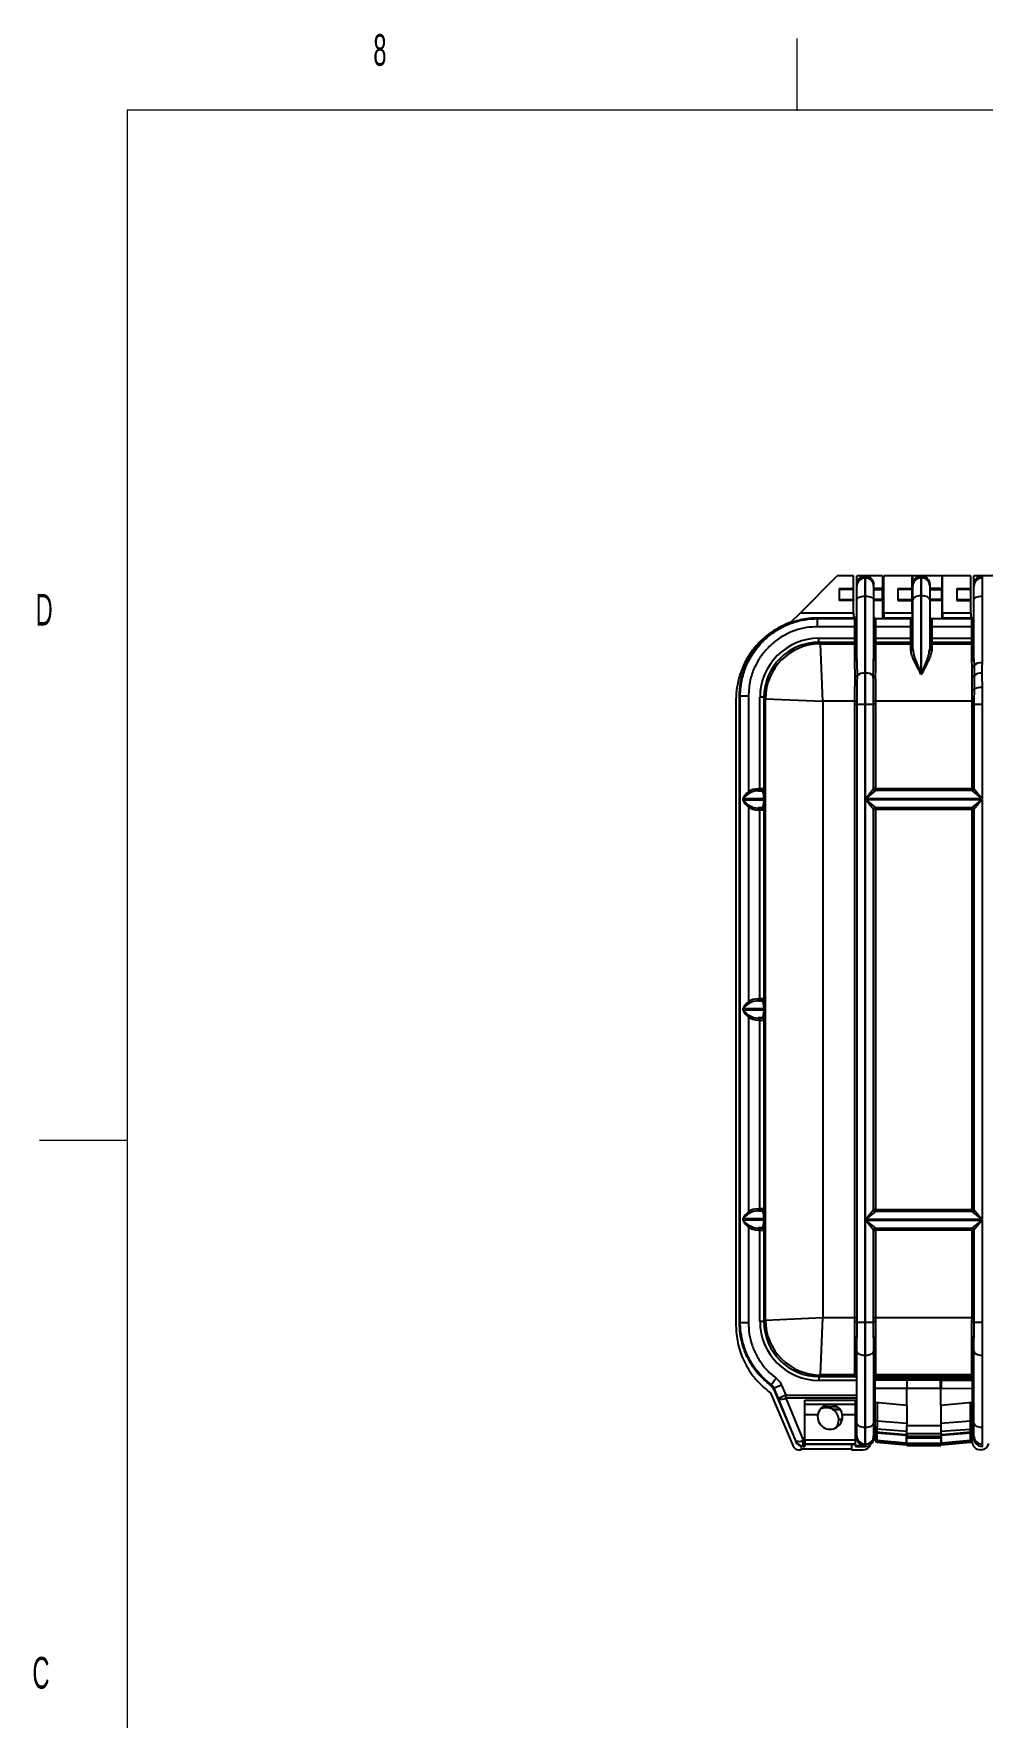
# Model space of a CAD drawing. Header units: millimetres. Extents: x 12 to 854, y 4 to 555.
# Drawn here: x 12.4 to 131.4, y 344.2 to 555.3 of the extents above; entities that cross this region are included whole.
import ezdxf

# ---------------------------------------------------------------- set-up
doc = ezdxf.new("R2010")
doc.units = ezdxf.units.MM
doc.styles.add('SLDTEXTSTYLE3', font='TXT', dxfattribs={"width": 0.56})

msp = doc.modelspace()

# ---------------------------------------------------------------- linework, layer by layer
at = {"color": 7, "linetype": 'Continuous', "lineweight": 18}
for p, q in [((108.19, 545.64), (108.19, 554.73)), ((24.14, 545.77), (841.61, 545.77)), ((24.14, 545.76), (24.14, 17.38)), ((24.14, 416.54), (13.15, 416.54))]:
    msp.add_line(p, q, dxfattribs=at)
at = {"color": 7, "linetype": 'Continuous', "lineweight": 25}
for p, q in [((108.59, 482.69), (113.24, 487.35)), ((115.27, 487.35), (113.24, 487.35)), ((113.49, 485.77), (115.27, 485.77)), ((113.49, 485.77), (113.49, 484.27)), ((113.49, 485.66), (115.27, 485.66)), ((115.27, 485.77), (115.27, 487.35)), ((115.27, 485.66), (115.27, 485.77)), ((115.27, 484.39), (115.27, 485.66)), ((118.91, 487.35), (115.68, 487.35)), ((115.68, 486.26), (115.68, 487.35)), ((115.68, 486.04), (115.68, 486.26)), ((115.68, 484.34), (115.68, 486.04)), ((116.7, 487.34), (116.7, 487.06)), ((116.7, 487.34), (116.78, 487.34)), ((116.7, 487.06), (116.7, 484.82)), ((116.7, 487.06), (116.78, 487.06)), ((116.78, 487.06), (116.78, 487.34)), ((116.78, 484.82), (116.78, 487.06)), ((117.8, 486.26), (117.8, 486.04)), ((117.8, 486.04), (117.8, 484.34)), ((118.91, 485.75), (117.8, 485.75)), ((117.8, 485.63), (118.91, 485.63)), ((118.91, 487.35), (118.91, 485.75)), ((118.91, 485.63), (118.91, 485.75)), ((118.91, 484.41), (118.91, 485.63)), ((119.08, 482.69), (119.08, 487.35)), ((121.79, 487.35), (119.08, 487.35)), ((120.85, 485.77), (122.63, 485.77)), ((120.85, 485.77), (120.85, 484.27)), ((120.85, 485.66), (122.63, 485.66)), ((122.63, 487.35), (121.79, 487.35)), ((122.63, 485.77), (122.63, 487.35)), ((122.72, 487.32), (122.63, 487.32)), ((122.72, 485.95), (122.63, 485.95)), ((122.63, 485.66), (122.63, 485.77)), ((122.63, 484.39), (122.63, 485.66)), ((122.68, 486.58), (122.72, 486.31)), ((126.36, 487.35), (122.72, 487.35)), ((122.72, 486.26), (122.72, 487.35)), ((122.72, 486.08), (122.72, 486.26)), ((122.72, 484.38), (122.72, 486.08)), ((123.73, 487.34), (123.73, 487.1)), ((123.73, 487.34), (123.82, 487.34)), ((123.73, 487.1), (123.73, 484.85)), ((123.73, 487.1), (123.82, 487.1)), ((123.82, 487.1), (123.82, 487.34)), ((123.82, 484.85), (123.82, 487.1)), ((124.83, 486.26), (124.83, 486.08)), ((124.83, 486.08), (124.83, 484.38)), ((126.36, 485.75), (124.83, 485.75)), ((124.83, 485.63), (126.36, 485.63)), ((126.36, 487.35), (126.36, 485.75)), ((126.44, 487.32), (126.36, 487.32)), ((126.36, 485.63), (126.36, 485.75)), ((126.36, 484.41), (126.36, 485.63)), ((130, 487.35), (126.44, 487.35)), ((126.44, 482.69), (126.44, 487.35)), ((128.22, 485.77), (130, 485.77)), ((128.22, 485.77), (128.22, 484.27)), ((128.22, 485.66), (130, 485.66)), ((130, 485.77), (130, 487.35)), ((130, 485.66), (130, 485.77)), ((130, 484.39), (130, 485.66)), ((133.72, 487.35), (130.38, 487.35)), ((130.38, 486.26), (130.38, 487.35)), ((130.38, 486.04), (130.38, 486.26)), ((130.38, 484.34), (130.38, 486.04)), ((131.4, 487.34), (131.4, 487.06)), ((131.48, 487.34), (131.4, 487.34)), ((131.4, 487.06), (131.4, 484.82)), ((131.48, 487.06), (131.4, 487.06)), ((113.49, 484.39), (115.27, 484.39)), ((115.27, 484.27), (113.49, 484.27)), ((115.27, 484.39), (115.27, 484.27)), ((115.27, 482.69), (115.27, 484.27)), ((115.68, 476.95), (115.68, 484.34)), ((116.7, 484.82), (116.7, 475.16)), ((116.7, 484.82), (116.78, 484.82)), ((116.78, 475.16), (116.78, 484.82)), ((117.8, 484.41), (118.91, 484.41)), ((117.8, 484.34), (117.8, 476.95)), ((117.8, 484.28), (118.91, 484.28)), ((118.91, 484.28), (118.91, 484.41)), ((118.91, 484.28), (118.91, 482.02)), ((120.85, 484.39), (122.63, 484.39)), ((120.85, 484.27), (122.63, 484.27)), ((122.63, 485.27), (122.72, 485.27)), ((122.63, 484.27), (122.63, 484.39)), ((122.63, 482.69), (122.63, 484.27)), ((122.72, 478.21), (122.72, 484.38)), ((123.73, 484.85), (123.73, 475.02)), ((123.73, 484.85), (123.82, 484.85)), ((123.82, 475.02), (123.82, 484.85)), ((124.83, 484.41), (126.36, 484.41)), ((124.83, 484.38), (124.83, 478.21)), ((124.83, 484.28), (126.36, 484.28)), ((126.36, 484.28), (126.36, 484.41)), ((126.36, 484.28), (126.36, 482.02)), ((128.22, 484.39), (130, 484.39)), ((128.22, 484.27), (130, 484.27)), ((130, 484.27), (130, 484.39)), ((130, 482.69), (130, 484.27)), ((130.38, 476.95), (130.38, 484.34)), ((131.4, 484.82), (131.4, 476.46)), ((131.48, 484.82), (131.4, 484.82)), ((107.42, 481.53), (108.59, 482.69)), ((115.27, 482.69), (108.59, 482.69)), ((110.77, 482.1), (110.77, 481.99)), ((110.77, 482.1), (115.43, 482.1)), ((110.77, 480.97), (110.77, 481.99)), ((110.77, 481.99), (115.43, 481.99)), ((115.27, 482.69), (115.27, 482.1)), ((115.43, 482.1), (115.27, 482.1)), ((115.43, 481.99), (115.43, 482.1)), ((115.43, 480.97), (115.43, 481.99)), ((118.05, 482.02), (118.05, 481.99)), ((118.05, 482.02), (118.91, 482.02)), ((118.05, 481.99), (118.05, 480.97)), ((118.05, 481.99), (122.46, 481.99)), ((118.91, 482.1), (122.46, 482.1)), ((119.08, 482.1), (118.91, 482.1)), ((122.63, 482.69), (119.08, 482.69)), ((119.08, 482.69), (119.08, 482.1)), ((122.46, 481.99), (122.46, 482.1)), ((122.46, 480.97), (122.46, 481.99)), ((122.63, 482.69), (122.63, 482.16)), ((125.09, 482.02), (125.09, 481.99)), ((125.09, 482.02), (126.36, 482.02)), ((125.09, 481.99), (125.09, 480.97)), ((125.09, 481.99), (130.13, 481.99)), ((126.36, 482.1), (130.13, 482.1)), ((126.44, 482.1), (126.36, 482.1)), ((130, 482.69), (126.44, 482.69)), ((126.44, 482.69), (126.44, 482.1)), ((130, 482.69), (130, 482.1)), ((130.13, 482.1), (130, 482.1)), ((130.13, 481.99), (130.13, 482.1)), ((130.13, 480.97), (130.13, 481.99)), ((115.43, 480.97), (110.77, 480.97)), ((110.94, 479.01), (110.94, 479.52)), ((110.94, 479.52), (115.43, 479.52)), ((115.43, 480.97), (115.68, 480.97)), ((115.43, 479.52), (115.43, 480.97)), ((115.43, 479.01), (115.43, 479.52)), ((115.43, 479.52), (115.68, 479.52)), ((118.05, 480.97), (117.8, 480.97)), ((118.05, 479.52), (117.8, 479.52)), ((118.05, 480.97), (118.05, 479.52)), ((122.46, 480.97), (118.05, 480.97)), ((118.05, 479.52), (118.05, 479.01)), ((118.05, 479.52), (122.46, 479.52)), ((122.72, 480.97), (122.46, 480.97)), ((122.46, 479.52), (122.46, 480.97)), ((122.46, 479.01), (122.46, 479.52)), ((122.72, 479.52), (122.46, 479.52)), ((125.09, 480.97), (124.83, 480.97)), ((125.09, 479.52), (124.83, 479.52)), ((125.09, 480.97), (125.09, 479.52)), ((130.13, 480.97), (125.09, 480.97)), ((125.09, 479.52), (125.09, 479.01)), ((125.09, 479.52), (130.13, 479.52)), ((130.13, 480.97), (130.38, 480.97)), ((130.13, 479.52), (130.13, 480.97)), ((130.13, 479.01), (130.13, 479.52)), ((130.13, 479.52), (130.38, 479.52)), ((110.94, 479.01), (111.12, 478.83)), ((115.43, 479.01), (110.94, 479.01)), ((111.42, 471.64), (111.12, 478.83)), ((111.12, 478.83), (115.43, 478.83)), ((115.43, 478.83), (115.43, 479.01)), ((115.43, 476.77), (115.43, 478.83)), ((118.05, 479.01), (118.05, 478.83)), ((122.46, 479.01), (118.05, 479.01)), ((118.05, 478.83), (118.05, 476.77)), ((118.05, 478.83), (122.46, 478.83)), ((122.46, 478.83), (122.46, 479.01)), ((122.46, 477.99), (122.46, 478.83)), ((125.09, 479.01), (125.09, 478.83)), ((130.13, 479.01), (125.09, 479.01)), ((125.09, 478.83), (125.09, 477.99)), ((125.09, 478.83), (130.13, 478.83)), ((130.13, 478.83), (130.13, 479.01)), ((130.13, 476.77), (130.13, 478.83)), ((116.7, 475.16), (116.7, 471.26)), ((116.7, 475.16), (116.78, 475.16)), ((116.78, 471.26), (116.78, 475.16)), ((123.73, 475.02), (123.82, 475.02)), ((130.15, 475.95), (130.13, 476.77)), ((130.17, 474.73), (130.15, 475.95)), ((130.38, 476.95), (130.4, 476.08)), ((130.4, 476.08), (130.41, 474.8)), ((131.48, 475.16), (131.39, 475.16)), ((130.14, 471.64), (130.15, 473.1)), ((130.15, 473.1), (130.17, 474.73)), ((130.4, 473.13), (130.39, 471.64)), ((130.41, 474.8), (130.4, 473.13)), ((131.4, 473.34), (131.4, 471.26)), ((100.53, 471.83), (100.53, 393.31)), ((100.96, 472.28), (101.07, 472.28)), ((100.96, 393.7), (100.96, 472.28)), ((102.09, 472.28), (101.07, 472.28)), ((101.07, 393.7), (101.07, 472.28)), ((102.09, 472.28), (102.09, 460.28)), ((104.04, 472.12), (103.54, 472.12)), ((103.54, 460.66), (103.54, 472.12)), ((104.23, 471.93), (104.04, 472.12)), ((104.04, 472.12), (104.04, 460.66)), ((104.23, 471.93), (111.42, 471.64)), ((104.23, 394.05), (104.23, 471.93)), ((115.44, 471.64), (111.42, 471.64)), ((111.42, 471.64), (111.42, 394.35)), ((115.44, 471.64), (115.69, 471.64)), ((115.44, 471.26), (115.44, 471.64)), ((115.44, 471.26), (115.69, 471.26)), ((115.44, 394.35), (115.44, 471.26)), ((115.69, 471.64), (115.69, 471.26)), ((115.69, 471.26), (116.7, 471.26)), ((115.69, 471.26), (115.69, 394.35)), ((116.7, 471.26), (116.78, 471.26)), ((116.7, 471.26), (116.7, 393.79)), ((116.78, 471.26), (117.79, 471.26)), ((116.78, 459.41), (116.78, 471.26)), ((117.79, 471.26), (117.79, 471.64)), ((118.04, 471.64), (117.79, 471.64)), ((117.79, 460.67), (117.79, 471.26)), ((118.04, 471.26), (117.79, 471.26)), ((118.04, 471.64), (118.04, 471.26)), ((130.14, 471.64), (118.04, 471.64)), ((118.04, 471.26), (118.04, 460.67)), ((130.14, 471.64), (130.39, 471.64)), ((130.14, 471.26), (130.14, 471.64)), ((130.14, 471.26), (130.39, 471.26)), ((130.14, 460.67), (130.14, 471.26)), ((130.39, 471.64), (130.39, 471.26)), ((130.39, 471.26), (131.4, 471.26)), ((130.39, 471.26), (130.39, 460.67)), ((131.48, 471.26), (131.4, 471.26)), ((131.4, 471.26), (131.4, 459.41)), ((102.21, 460.1), (102.09, 460.28)), ((103.33, 460.65), (103.54, 460.66)), ((103.33, 460.4), (103.33, 460.65)), ((103.33, 460.4), (103.8, 460.4)), ((103.54, 460.4), (103.33, 460.4)), ((103.54, 460.4), (103.54, 460.66)), ((103.8, 460.4), (103.79, 460.4)), ((104.04, 460.66), (104.05, 460.65)), ((116.78, 459.41), (117.79, 460.67)), ((118.04, 460.42), (116.78, 459.41)), ((118.04, 460.67), (117.79, 460.67)), ((118.04, 460.67), (118.04, 460.42)), ((118.04, 460.67), (130.14, 460.67)), ((130.14, 460.42), (118.04, 460.42)), ((130.14, 460.67), (130.39, 460.67)), ((130.14, 460.67), (130.14, 460.42)), ((131.4, 459.41), (130.14, 460.42)), ((130.39, 460.67), (131.4, 459.41)), ((104.04, 459.38), (101.37, 459.38)), ((101.37, 459.38), (101.37, 459.26)), ((101.37, 459.26), (104.04, 459.26)), ((102.21, 458.55), (102.09, 458.37)), ((102.09, 458.37), (102.09, 433.95)), ((103.8, 458.25), (103.33, 458.25)), ((103.33, 458.25), (103.54, 458.25)), ((103.33, 458.25), (103.33, 458)), ((103.54, 458.25), (103.54, 457.99)), ((103.79, 458.25), (103.8, 458.25)), ((104.04, 459.38), (104.12, 459.38)), ((104.04, 459.26), (104.04, 459.38)), ((104.04, 459.26), (104.12, 459.26)), ((104.12, 459.38), (104.12, 459.26)), ((131.4, 459.41), (116.78, 459.41)), ((116.78, 459.32), (131.4, 459.32)), ((116.78, 406.66), (116.78, 459.32)), ((117.79, 458.07), (116.78, 459.32)), ((116.78, 459.32), (118.04, 458.32)), ((117.79, 407.92), (117.79, 458.07)), ((118.04, 458.07), (117.79, 458.07)), ((118.04, 458.32), (130.14, 458.32)), ((118.04, 458.32), (118.04, 458.07)), ((118.04, 458.07), (118.04, 407.92)), ((130.14, 458.07), (118.04, 458.07)), ((130.14, 458.32), (131.4, 459.32)), ((130.14, 458.32), (130.14, 458.07)), ((130.39, 458.07), (130.14, 458.07)), ((130.14, 407.92), (130.14, 458.07)), ((131.4, 459.32), (130.39, 458.07)), ((130.39, 458.07), (130.39, 407.92)), ((131.4, 459.32), (131.4, 406.66)), ((103.54, 457.99), (103.33, 458)), ((103.54, 434.33), (103.54, 457.99)), ((104.05, 458), (104.04, 457.99)), ((104.04, 457.99), (104.04, 434.33)), ((101.37, 433.05), (101.37, 432.93)), ((104.04, 433.05), (101.37, 433.05)), ((101.37, 432.93), (104.04, 432.93)), ((102.21, 433.77), (102.09, 433.95)), ((103.33, 434.32), (103.54, 434.33)), ((103.33, 434.07), (103.33, 434.32)), ((103.33, 434.07), (103.8, 434.07)), ((103.54, 434.07), (103.33, 434.07)), ((103.54, 434.07), (103.54, 434.33)), ((103.8, 434.07), (103.79, 434.07)), ((104.04, 434.33), (104.05, 434.32)), ((104.04, 433.05), (104.12, 433.05)), ((104.04, 432.93), (104.04, 433.05)), ((104.04, 432.93), (104.12, 432.93)), ((104.12, 433.05), (104.12, 432.93)), ((102.21, 432.22), (102.09, 432.04)), ((102.09, 432.04), (102.09, 407.62)), ((103.8, 431.92), (103.33, 431.92)), ((103.33, 431.92), (103.54, 431.92)), ((103.33, 431.92), (103.33, 431.66)), ((103.54, 431.66), (103.33, 431.66)), ((103.54, 431.92), (103.54, 431.66)), ((103.54, 407.99), (103.54, 431.66)), ((103.79, 431.92), (103.8, 431.92)), ((104.05, 431.66), (104.04, 431.66)), ((104.04, 431.66), (104.04, 407.99)), ((102.21, 407.44), (102.09, 407.62)), ((103.33, 407.74), (103.33, 407.99)), ((103.33, 407.99), (103.54, 407.99)), ((103.33, 407.74), (103.8, 407.74)), ((103.54, 407.74), (103.33, 407.74)), ((103.54, 407.74), (103.54, 407.99)), ((103.8, 407.74), (103.79, 407.74)), ((104.04, 407.99), (104.05, 407.99)), ((116.78, 406.66), (117.79, 407.92)), ((118.04, 407.67), (116.78, 406.66)), ((118.04, 407.92), (117.79, 407.92)), ((118.04, 407.92), (118.04, 407.67)), ((118.04, 407.92), (130.14, 407.92)), ((130.14, 407.67), (118.04, 407.67)), ((130.39, 407.92), (130.14, 407.92)), ((130.14, 407.92), (130.14, 407.67)), ((131.4, 406.66), (130.14, 407.67)), ((130.39, 407.92), (131.4, 406.66)), ((104.04, 406.72), (101.37, 406.72)), ((101.37, 406.72), (101.37, 406.6)), ((101.37, 406.6), (104.04, 406.6)), ((102.21, 405.88), (102.09, 405.7)), ((102.09, 405.7), (102.09, 393.7)), ((103.8, 405.59), (103.33, 405.59)), ((103.33, 405.59), (103.54, 405.58)), ((103.33, 405.59), (103.33, 405.33)), ((103.54, 405.33), (103.33, 405.33)), ((103.54, 405.58), (103.54, 405.33)), ((103.54, 393.87), (103.54, 405.33)), ((103.79, 405.58), (103.8, 405.59)), ((104.04, 406.72), (104.12, 406.72)), ((104.04, 406.6), (104.04, 406.72)), ((104.04, 406.6), (104.12, 406.6)), ((104.04, 405.33), (104.04, 393.87)), ((104.05, 405.33), (104.04, 405.33)), ((104.12, 406.72), (104.12, 406.6)), ((131.4, 406.66), (116.78, 406.66)), ((116.78, 406.58), (131.4, 406.58)), ((116.78, 393.79), (116.78, 406.58)), ((117.79, 405.32), (116.78, 406.58)), ((116.78, 406.58), (118.04, 405.57)), ((117.79, 394.35), (117.79, 405.32)), ((117.79, 405.32), (118.04, 405.32)), ((118.04, 405.57), (130.14, 405.57)), ((118.04, 405.57), (118.04, 405.32)), ((130.14, 405.32), (118.04, 405.32)), ((118.04, 405.32), (118.04, 394.35)), ((130.14, 405.57), (131.4, 406.58)), ((130.14, 405.57), (130.14, 405.32)), ((130.39, 405.32), (130.14, 405.32)), ((130.14, 394.35), (130.14, 405.32)), ((131.4, 406.58), (130.39, 405.32)), ((130.39, 405.32), (130.39, 394.35)), ((131.4, 406.58), (131.4, 393.79)), ((100.96, 393.7), (101.07, 393.7)), ((102.09, 393.7), (101.07, 393.7)), ((104.04, 393.87), (103.54, 393.87)), ((104.04, 393.87), (104.23, 394.05)), ((104.23, 394.05), (111.42, 394.35)), ((111.12, 387.16), (111.42, 394.35)), ((111.42, 394.35), (115.44, 394.35)), ((115.44, 393.81), (115.44, 394.35)), ((115.44, 394.35), (115.69, 394.35)), ((115.69, 394.35), (115.69, 393.79)), ((115.69, 393.79), (116.7, 393.79)), ((116.7, 393.79), (116.78, 393.79)), ((116.7, 393.79), (116.7, 389.64)), ((116.78, 393.79), (117.79, 393.79)), ((116.78, 389.64), (116.78, 393.79)), ((117.79, 393.79), (117.79, 394.35)), ((117.79, 394.35), (118.04, 394.35)), ((118.04, 394.35), (118.04, 393.81)), ((118.04, 394.35), (130.14, 394.35)), ((130.13, 393.81), (130.14, 394.35)), ((130.39, 394.35), (130.14, 394.35)), ((130.39, 394.35), (130.39, 393.79)), ((130.39, 393.79), (131.4, 393.79)), ((131.48, 393.79), (131.4, 393.79)), ((131.4, 393.79), (131.4, 389.64)), ((115.43, 387.16), (115.43, 391.91)), ((115.68, 390.15), (115.68, 391.83)), ((117.8, 391.83), (117.8, 390.15)), ((118.05, 391.91), (118.05, 387.16)), ((130.13, 387.16), (130.13, 391.91)), ((130.38, 390.15), (130.38, 391.83)), ((115.68, 381.12), (115.68, 390.15)), ((116.7, 389.64), (116.78, 389.64)), ((116.7, 389.64), (116.7, 380.61)), ((116.78, 380.61), (116.78, 389.64)), ((117.8, 390.15), (117.8, 381.12)), ((130.38, 381.12), (130.38, 390.15)), ((131.48, 389.64), (131.4, 389.64)), ((131.4, 389.64), (131.4, 380.61)), ((105.58, 386.74), (104.97, 385.92)), ((111.12, 387.16), (110.94, 386.97)), ((110.94, 386.97), (115.68, 386.97)), ((110.94, 386.97), (110.94, 386.47)), ((115.68, 386.47), (110.94, 386.47)), ((115.43, 387.16), (111.12, 387.16)), ((117.8, 386.71), (118.05, 386.71)), ((121.97, 386.56), (117.99, 386.54)), ((117.99, 386.52), (121.97, 386.54)), ((117.99, 386.54), (117.99, 386.52)), ((117.99, 385.46), (117.99, 386.52)), ((130.13, 387.16), (118.05, 387.16)), ((118.05, 387.16), (118.05, 386.96)), ((118.05, 386.96), (130.13, 386.96)), ((118.05, 386.96), (118.05, 386.71)), ((130.13, 386.71), (118.05, 386.71)), ((118.05, 386.71), (118.05, 386.54)), ((121.97, 386.54), (121.97, 386.56)), ((126.29, 386.54), (121.97, 386.56)), ((121.97, 386.54), (121.97, 386.54)), ((121.97, 386.54), (126.2, 386.52)), ((126.2, 386.52), (126.29, 386.52)), ((126.29, 386.54), (126.29, 386.52)), ((130.18, 386.52), (126.29, 386.54)), ((126.29, 386.52), (130.18, 386.5)), ((130.13, 386.96), (130.13, 387.16)), ((130.13, 386.71), (130.13, 386.96)), ((130.38, 386.71), (130.13, 386.71)), ((130.13, 386.52), (130.13, 386.71)), ((130.18, 386.52), (130.18, 386.5)), ((130.18, 386.5), (130.18, 385.44)), ((104.87, 384.93), (107.71, 378.23)), ((105.22, 385.42), (108.02, 378.83)), ((106.25, 385.89), (105.31, 385.49)), ((105.85, 384.22), (105.31, 385.49)), ((106.79, 384.61), (105.85, 384.22)), ((105.86, 384.2), (105.85, 384.22)), ((108.04, 378.91), (105.86, 384.2)), ((106.25, 385.89), (106.79, 384.61)), ((106.79, 384.61), (115.68, 384.61)), ((115.68, 384.27), (106.8, 384.27)), ((106.8, 384.27), (108.97, 378.98)), ((117.8, 385.02), (117.99, 385.02)), ((121.97, 385.48), (117.99, 385.46)), ((117.99, 383.69), (117.99, 385.46)), ((121.97, 385.48), (121.97, 385.48)), ((126.21, 385.46), (121.97, 385.48)), ((121.97, 383.34), (121.97, 385.48)), ((126.21, 385.46), (126.21, 385.46)), ((126.21, 383.34), (126.21, 385.46)), ((126.3, 385.46), (126.21, 385.46)), ((130.18, 385.44), (126.3, 385.46)), ((130.18, 385.44), (130.18, 383.69)), ((130.38, 385.02), (130.18, 385.02)), ((109.16, 384.01), (115.51, 384.01)), ((109.16, 378.98), (109.16, 384.01)), ((109.16, 383.48), (115.51, 383.48)), ((109.16, 382.21), (110.8, 382.21)), ((111.08, 382.85), (111.09, 382.85)), ((111.09, 382.86), (111.11, 382.86)), ((111.44, 383.2), (113.22, 383.2)), ((111.45, 383.21), (113.21, 383.21)), ((112.62, 382.86), (113.57, 382.86)), ((112.64, 382.85), (113.58, 382.85)), ((113.86, 382.21), (115.51, 382.21)), ((115.51, 378.98), (115.51, 384.01)), ((117.8, 383.04), (117.99, 383.04)), ((121.97, 383.34), (117.99, 383.69)), ((117.99, 381.4), (117.99, 383.69)), ((118.23, 383.67), (118.23, 381.4)), ((121.97, 383.34), (121.97, 380.81)), ((130.18, 383.69), (126.21, 383.34)), ((126.21, 383.34), (126.21, 380.83)), ((129.94, 381.39), (129.94, 383.67)), ((130.18, 383.69), (130.18, 381.39)), ((113.42, 381.6), (113.85, 381.6)), ((113.42, 381.59), (113.85, 381.59)), ((115.68, 379.52), (115.68, 381.12)), ((116.7, 380.61), (116.78, 380.61)), ((116.7, 380.61), (116.7, 378.5)), ((116.78, 378.5), (116.78, 380.61)), ((117.8, 381.12), (117.8, 379.52)), ((117.99, 381), (117.99, 381.4)), ((118.23, 381.4), (117.99, 381.4)), ((117.99, 380.27), (117.99, 380.61)), ((117.99, 379.16), (117.99, 380.05)), ((118.22, 380.36), (118.22, 380.02)), ((118.23, 381.4), (121.97, 381.1)), ((121.97, 380.81), (126.21, 380.83)), ((126.21, 381.1), (129.94, 381.39)), ((130.18, 381.39), (129.94, 381.39)), ((129.95, 380.01), (129.95, 380.34)), ((130.14, 380.75), (130.14, 381.76)), ((130.18, 380.59), (130.18, 380.26)), ((130.18, 380.04), (130.18, 379.15)), ((130.38, 379.52), (130.38, 381.12)), ((131.48, 380.61), (131.4, 380.61)), ((131.4, 380.61), (131.4, 378.5)), ((108.02, 378.83), (108.05, 378.88)), ((108.05, 378.88), (108.04, 378.91)), ((108.69, 378.25), (108.69, 377.79)), ((108.69, 377.88), (115.04, 377.88)), ((108.98, 378.26), (108.95, 378.21)), ((108.95, 378.21), (109.16, 378.21)), ((108.97, 378.98), (109.16, 378.98)), ((109.16, 378.26), (108.98, 378.26)), ((109.16, 379.04), (115.51, 379.04)), ((109.16, 378.98), (109.16, 378.26)), ((109.16, 378.53), (115.51, 378.53)), ((109.16, 378.49), (115.51, 378.49)), ((109.16, 378.21), (109.16, 378.26)), ((115.04, 378.49), (115.04, 377.79)), ((115.51, 378.98), (115.74, 378.98)), ((115.51, 378.26), (115.51, 378.98)), ((115.51, 378.21), (115.51, 378.26)), ((116.7, 378.26), (115.51, 378.26)), ((115.51, 378.21), (116.78, 378.21)), ((115.68, 379.32), (115.68, 379.52)), ((116.7, 378.5), (116.78, 378.5)), ((116.7, 378.5), (116.7, 378.26)), ((116.78, 378.21), (116.78, 378.5)), ((117.8, 379.52), (117.8, 379.23)), ((117.99, 378.99), (117.99, 379.09)), ((121.88, 379.57), (118.22, 379.88)), ((118.22, 379.88), (118.22, 378.98)), ((118.22, 378.98), (121.88, 378.67)), ((118.22, 378.84), (118.22, 378.73)), ((118.22, 378.73), (121.88, 378.41)), ((121.88, 379.83), (121.97, 379.83)), ((121.88, 379.83), (121.88, 379.71)), ((121.88, 379.57), (121.88, 378.67)), ((121.88, 378.94), (121.98, 378.93)), ((121.88, 378.85), (121.98, 378.84)), ((121.88, 378.52), (121.88, 378.41)), ((121.97, 379.77), (121.97, 379.5)), ((121.97, 379.5), (126.21, 379.52)), ((121.98, 379.22), (121.98, 379.28)), ((126.21, 379.21), (121.98, 379.22)), ((121.98, 378.61), (121.98, 379.22)), ((121.98, 378.61), (126.21, 378.59)), ((121.98, 378.33), (121.98, 378.46)), ((121.98, 378.33), (126.21, 378.31)), ((126.21, 379.83), (126.29, 379.84)), ((126.21, 379.78), (126.21, 379.52)), ((126.21, 379.26), (126.21, 379.21)), ((126.21, 379.21), (126.21, 378.59)), ((126.21, 378.93), (126.29, 378.94)), ((126.21, 378.85), (126.29, 378.86)), ((126.21, 378.44), (126.21, 378.31)), ((129.95, 379.86), (126.29, 379.57)), ((126.29, 379.84), (126.29, 379.71)), ((126.29, 379.57), (126.29, 378.67)), ((126.29, 378.67), (129.95, 378.97)), ((126.29, 378.41), (129.95, 378.72)), ((126.29, 378.52), (126.29, 378.41)), ((129.95, 378.97), (129.95, 379.86)), ((129.95, 378.72), (129.95, 378.82)), ((130.17, 378.91), (130.17, 378.81)), ((130.18, 379.07), (130.18, 379)), ((130.38, 379.23), (130.38, 379.52)), ((131.48, 378.5), (131.4, 378.5)), ((131.4, 378.5), (131.4, 378.21)), ((131.48, 378.21), (131.4, 378.21)), ((108.38, 377.79), (108.69, 377.79)), ((115.04, 377.79), (116.45, 377.79)), ((131.27, 377.79), (131.18, 377.79))]:
    msp.add_line(p, q, dxfattribs=at)
at = {"color": 7, "linetype": 'Continuous', "lineweight": 25, "flags": 128}
for points in [[(115.68, 484.34), (115.7, 484.43), (115.76, 484.52), (115.85, 484.6), (115.98, 484.68), (116.13, 484.73), (116.31, 484.78), (116.5, 484.81), (116.7, 484.82)], [(116.78, 484.82), (116.98, 484.81), (117.17, 484.78), (117.35, 484.73), (117.5, 484.68), (117.63, 484.6), (117.72, 484.52), (117.78, 484.43), (117.8, 484.34)], [(123.73, 484.85), (123.53, 484.84), (123.34, 484.82), (123.17, 484.77), (123.01, 484.71), (122.89, 484.64), (122.79, 484.56), (122.74, 484.47), (122.72, 484.38)], [(124.83, 484.38), (124.81, 484.47), (124.76, 484.56), (124.66, 484.64), (124.54, 484.71), (124.38, 484.77), (124.21, 484.82), (124.02, 484.84), (123.82, 484.85)], [(130.38, 484.34), (130.4, 484.43), (130.46, 484.52), (130.55, 484.6), (130.68, 484.68), (130.83, 484.73), (131.01, 484.78), (131.2, 484.81), (131.4, 484.82)], [(115.43, 391.91), (115.48, 391.91), (115.52, 391.91), (115.57, 391.9), (115.61, 391.89), (115.64, 391.88), (115.66, 391.86), (115.68, 391.84), (115.68, 391.83)], [(117.8, 391.83), (117.8, 391.84), (117.82, 391.86), (117.84, 391.88), (117.87, 391.89), (117.91, 391.9), (117.95, 391.91), (118, 391.91), (118.05, 391.91)], [(130.38, 391.83), (130.37, 391.84), (130.36, 391.86), (130.34, 391.88), (130.31, 391.89), (130.27, 391.9), (130.22, 391.91), (130.18, 391.91), (130.13, 391.91)], [(115.68, 390.15), (115.7, 390.05), (115.76, 389.96), (115.85, 389.87), (115.98, 389.79), (116.13, 389.73), (116.31, 389.68), (116.5, 389.65), (116.7, 389.64)], [(116.78, 389.64), (116.98, 389.65), (117.17, 389.68), (117.35, 389.73), (117.5, 389.79), (117.63, 389.87), (117.72, 389.96), (117.78, 390.05), (117.8, 390.15)], [(130.38, 390.15), (130.4, 390.05), (130.46, 389.96), (130.55, 389.87), (130.68, 389.79), (130.83, 389.73), (131.01, 389.68), (131.2, 389.65), (131.4, 389.64)], [(105.31, 385.49), (105.28, 385.47), (105.22, 385.42)], [(115.68, 381.12), (115.7, 381.02), (115.76, 380.93), (115.85, 380.84), (115.98, 380.76), (116.13, 380.7), (116.31, 380.65), (116.5, 380.62), (116.7, 380.61)], [(116.78, 380.61), (116.98, 380.62), (117.17, 380.65), (117.35, 380.7), (117.5, 380.76), (117.63, 380.84), (117.72, 380.93), (117.78, 381.02), (117.8, 381.12)], [(121.97, 380.06), (119.87, 380.23), (118.22, 380.36)], [(118.22, 380.02), (119, 379.96), (121.88, 379.71)], [(129.95, 380.34), (128.08, 380.2), (126.21, 380.06)], [(126.29, 379.71), (127.31, 379.79), (129.95, 380.01)], [(130.38, 381.12), (130.4, 381.02), (130.46, 380.93), (130.55, 380.84), (130.68, 380.76), (130.83, 380.7), (131.01, 380.65), (131.2, 380.62), (131.4, 380.61)], [(121.88, 378.52), (120.87, 378.61), (118.22, 378.84)], [(126.21, 379.78), (124.09, 379.77), (121.97, 379.77)], [(126.21, 379.37), (124.69, 379.38), (121.98, 379.39)], [(121.98, 379.37), (122.99, 379.37), (126.21, 379.35)], [(126.21, 378.44), (125.19, 378.44), (121.98, 378.46)], [(129.95, 378.82), (129.17, 378.76), (126.29, 378.52)]]:
    msp.add_lwpolyline(points, dxfattribs=at)
at = {"color": 7, "linetype": 'Continuous', "lineweight": 25}
for centre, radius, start, end in [((116.7, 486.04), 1.02, 89.9825, 179.9825), ((116.78, 486.04), 1.02, 0.0175, 90.0175), ((123.73, 486.08), 1.02, 89.9825, 179.9825), ((123.82, 486.08), 1.02, 0.0175, 90.0175), ((131.4, 486.04), 1.02, 89.9825, 179.9825), ((115.43, 482.24), 0.254, 269.9825, 359.9825), ((118.05, 482.24), 0.254, 180.0175, 270.0175), ((122.46, 482.24), 0.254, 269.9825, 359.9825), ((125.09, 482.24), 0.254, 180.0175, 270.0175), ((130.13, 482.24), 0.254, 269.9825, 359.9825), ((115.43, 479.27), 0.254, 269.9825, 359.9825), ((118.05, 479.27), 0.254, 180.0175, 270.0175), ((122.46, 479.27), 0.254, 269.9825, 359.9825), ((125.09, 479.27), 0.254, 180.0175, 270.0175), ((130.13, 479.27), 0.254, 269.9825, 359.9825), ((111.13, 471.92), 6.91, 90.0817, 179.9183), ((115.43, 479.08), 0.254, 269.9825, 359.9825), ((118.05, 479.08), 0.254, 180.0175, 270.0175), ((122.46, 479.08), 0.254, 269.9825, 359.9825), ((122.48, 478.23), 0.24, 266.6522, 356.2059), ((125.09, 479.08), 0.254, 180.0175, 270.0175), ((125.07, 478.23), 0.24, 183.7941, 273.3478), ((130.13, 479.08), 0.254, 269.9825, 359.9825), ((115.46, 477), 0.227, 262.1082, 348.9045), ((116.57, 473.97), 1.19, 83.7684, 135.5628), ((116.91, 473.97), 1.19, 44.4372, 96.2316), ((118.02, 477), 0.227, 191.0955, 277.8918), ((130.16, 477), 0.227, 262.1082, 348.9045), ((130.17, 476.21), 0.263, 265.0757, 329.4289), ((131.25, 475.35), 1.12, 82.556, 139.2907), ((131.27, 473.97), 1.19, 83.9954, 135.688), ((115.51, 475.04), 0.31, 263.0536, 312.0357), ((117.97, 475.04), 0.31, 227.9643, 276.9464), ((130.2, 473.59), 0.501, 264.2951, 293.3974), ((130.2, 475.04), 0.311, 263.2767, 312.1121), ((131.22, 471.66), 1.69, 84.0455, 119.0293), ((103.79, 460.66), 0.254, 270.7509, 359.9872), ((103.8, 460.65), 0.254, 270.7509, 359.9872), ((118.05, 460.67), 0.257, 181.1841, 268.8159), ((130.13, 460.67), 0.257, 271.1841, 358.8159), ((103.79, 457.99), 0.254, 0.0128, 89.2491), ((103.8, 458), 0.254, 0.0128, 89.2491), ((118.05, 458.06), 0.257, 91.1841, 178.8159), ((130.13, 458.06), 0.257, 1.1841, 88.8159), ((103.79, 434.33), 0.254, 270.7509, 359.9872), ((103.8, 434.32), 0.254, 270.7509, 359.9872), ((103.79, 431.66), 0.254, 0.0128, 89.2491), ((103.8, 431.66), 0.254, 0.0128, 89.2491), ((103.79, 407.99), 0.254, 270.7509, 359.9872), ((103.8, 407.99), 0.254, 270.7509, 359.9872), ((118.05, 407.93), 0.257, 181.1841, 268.8159), ((130.13, 407.93), 0.257, 271.1841, 358.8159), ((103.79, 405.33), 0.254, 0.0128, 89.2491), ((103.8, 405.33), 0.254, 0.0128, 89.2491), ((118.05, 405.31), 0.257, 91.1841, 178.8159), ((130.13, 405.31), 0.257, 1.1841, 88.8159), ((111.13, 394.06), 6.91, 180.0817, 269.9183), ((115.48, 392.7), 1.11, 79.1495, 92.2552), ((118, 392.7), 1.11, 87.7448, 100.8505), ((130.18, 392.7), 1.11, 79.1495, 92.2552), ((118.05, 386.9), 0.254, 89.9825, 179.9825), ((118.05, 386.71), 0.254, 89.9825, 179.9825), ((94.73, 385.85), 31.57, 359.2898, 1.2102), ((130.13, 386.9), 0.254, 0.0175, 90.0175), ((130.13, 386.71), 0.254, 0.0175, 90.0175), ((64.56, 434.81), 63.43, 309.4709, 309.5765), ((106.26, 385.13), 1.01, 246.5425, 301.5313), ((112.33, 381.92), 1.56, 169.3081, 10.6919), ((112.33, 381.92), 1.56, 10.6919, 169.3081), ((111.86, 381.5), 1.56, 119.0305, 119.9145), ((111.86, 381.5), 1.56, 60.9695, 119.0305), ((111.86, 381.5), 1.56, 60.0855, 60.9695), ((111.86, 381.5), 1.56, 3.8265, 60.0855), ((118.05, 383.75), 0.254, 103.474, 179.9854), ((130.13, 383.75), 0.254, 0.0146, 76.526), ((111.86, 381.5), 1.56, 323.9267, 3.3907), ((111.86, 381.5), 1.56, 3.3907, 3.8265), ((118.24, 380.61), 0.252, 180.3004, 265.3724), ((118.25, 380.27), 0.253, 180.1203, 265.1502), ((118.21, 380.09), 0.219, 190.4295, 274.2578), ((129.93, 380.6), 0.252, 274.3779, 359.6965), ((129.93, 380.26), 0.253, 274.6001, 359.8786), ((129.97, 380.08), 0.22, 265.5498, 349.5203), ((108.44, 379.84), 1.01, 246.5425, 301.5313), ((108.98, 379.28), 1.02, 203.05, 269.95), ((116.7, 379.52), 1.02, 180.0175, 270.0175), ((116.78, 379.52), 1.02, 269.9825, 359.9825), ((118.21, 379.2), 0.219, 190.4295, 274.2578), ((118.25, 379.09), 0.254, 180.0522, 265.0653), ((118.25, 378.99), 0.254, 180, 265), ((129.97, 379.19), 0.22, 265.5498, 349.5203), ((129.93, 379.07), 0.254, 274.6847, 359.9473), ((129.93, 378.97), 0.254, 274.75, 338.9605), ((131.4, 379.52), 1.02, 180.0175, 270.0175)]:
    msp.add_arc(centre, radius, start, end, dxfattribs=at)
for centre, major_axis, ratio, start_param, end_param in [((115.43, 482.35), (0, 0.254), 0.999391, 3.141593, 4.712389), ((118.05, 482.27), (0, -0.254), 0.999391, 4.712389, 6.283185), ((122.46, 482.35), (0, 0.254), 0.999391, 3.141593, 4.712389), ((125.09, 482.27), (0, -0.254), 0.999391, 4.712389, 6.283185), ((130.13, 482.35), (0, 0.254), 0.999391, 3.141593, 4.712389), ((110.95, 472.11), (-5.24, 5.24), 0.998783, 5.498396, 7.067974), ((110.95, 472.11), (4.89, -4.89), 0.998604, 2.356803, 3.926382), ((102.09, 459.38), (0.89, 1.22), 0.400164, 1.070055, 1.855453), ((103.36, 459.38), (1.8, 0), 0.707107, 1.58825, 2.356194), ((103.36, 459.38), (1.62, 0), 0.628539, 1.58825, 2.356194), ((103.54, 460.65), (0.508, 0.003), 0.006171, 0.034869, 1.570758), ((103.54, 460.4), (0.254, 0.003), 0.012341, 0.034754, 1.570644), ((103.8, 459.38), (0, 1.02), 0.240742, 4.712389, 6.265732), ((104.05, 459.38), (0, 1.27), 0.051172, 4.712389, 6.265732), ((102.09, 459.38), (1.1, 0.94), 0.347366, 1.171925, 1.957323), ((102.09, 459.26), (1.1, -0.94), 0.347366, 4.325862, 5.111261), ((102.09, 459.26), (-0.89, 1.22), 0.400164, 1.28614, 2.071538), ((103.36, 459.26), (-1.8, 0), 0.707107, 0.785398, 1.553343), ((103.36, 459.26), (1.62, 0), 0.628539, 3.926991, 4.694936), ((103.54, 458.25), (0.254, -0.003), 0.012341, 4.712541, 6.248431), ((103.8, 459.26), (0, 1.02), 0.240742, 3.159046, 4.712389), ((104.05, 459.26), (0, 1.27), 0.051172, 3.159046, 4.712389), ((103.54, 458), (0.508, -0.003), 0.006171, 4.712427, 6.248317), ((102.09, 433.05), (0.89, 1.22), 0.400164, 1.070055, 1.855453), ((102.09, 433.05), (1.1, 0.94), 0.347366, 1.171925, 1.957323), ((102.09, 432.93), (1.1, -0.94), 0.347366, 4.325862, 5.111261), ((102.09, 432.93), (-0.89, 1.22), 0.400164, 1.28614, 2.071538), ((103.36, 433.05), (1.8, 0), 0.707107, 1.58825, 2.356194), ((103.36, 433.05), (1.62, 0), 0.628539, 1.58825, 2.356194), ((103.54, 434.32), (0.508, 0.003), 0.006171, 0.034869, 1.570758), ((103.54, 434.07), (0.254, 0.003), 0.012341, 0.034754, 1.570644), ((103.8, 433.05), (0, 1.02), 0.240742, 4.712389, 6.265732), ((103.8, 432.93), (0, 1.02), 0.240742, 3.159046, 4.712389), ((104.05, 433.05), (0, 1.27), 0.051172, 4.712389, 6.265732), ((104.05, 432.93), (0, 1.27), 0.051172, 3.159046, 4.712389), ((103.36, 432.93), (-1.8, 0), 0.707107, 0.785398, 1.553343), ((103.36, 432.93), (1.62, 0), 0.628539, 3.926991, 4.694936), ((103.54, 431.92), (0.254, -0.003), 0.012341, 4.712541, 6.248431), ((103.54, 431.66), (0.508, -0.003), 0.006171, 4.712427, 6.248317), ((102.09, 406.72), (0.89, 1.22), 0.400164, 1.070055, 1.855453), ((102.09, 406.72), (1.1, 0.94), 0.347366, 1.171925, 1.957323), ((103.36, 406.72), (1.8, 0), 0.707107, 1.58825, 2.356194), ((103.36, 406.72), (1.62, 0), 0.628539, 1.58825, 2.356194), ((103.54, 407.99), (0.508, 0.003), 0.006171, 0.034869, 1.570758), ((103.54, 407.74), (0.254, 0.003), 0.012341, 0.034754, 1.570644), ((103.8, 406.72), (0, 1.02), 0.240742, 4.712389, 6.265732), ((104.05, 406.72), (0, 1.27), 0.051172, 4.712389, 6.265732), ((102.09, 406.6), (1.1, -0.94), 0.347366, 4.325862, 5.111261), ((102.09, 406.6), (-0.89, 1.22), 0.400164, 1.28614, 2.071538), ((103.36, 406.6), (-1.8, 0), 0.707107, 0.785398, 1.553343), ((103.36, 406.6), (1.62, 0), 0.628539, 3.926991, 4.694936), ((103.54, 405.59), (0.254, -0.003), 0.012341, 4.712541, 6.248431), ((103.54, 405.33), (0.508, -0.003), 0.006171, 4.712427, 6.248317), ((103.8, 406.6), (0, 1.02), 0.240742, 3.159046, 4.712389), ((104.05, 406.6), (0, 1.27), 0.051172, 3.159046, 4.712389), ((110.95, 393.88), (-5.24, -5.24), 0.998783, 5.498396, 7.067974), ((110.95, 393.88), (4.89, 4.89), 0.998604, 2.356803, 3.926382), ((126.2, 385.46), (0, 1.06), 0.006545, 4.712426, 6.265732), ((106.79, 384.61), (-0.02, 1.06), 0.001517, 4.380751, 4.712363), ((118.05, 383.63), (0, -0.254), 0.999391, 3.377097, 4.712389), ((130.13, 383.63), (0, 0.254), 0.999391, 4.712389, 6.047681), ((108.38, 378.51), (0, 0.72), 0.999391, 1.972222, 3.141593), ((108.95, 379.23), (0.561, 0.848), 0.999124, 2.557311, 3.725875), ((108.96, 379.32), (-0.02, 1.06), 0.001517, 3.176473, 4.380751), ((116.7, 379.32), (0, 1.03), 0.987374, 1.570796, 1.908831), ((116.45, 378.81), (0, 1.02), 0.999391, 3.141593, 4.316952), ((116.78, 379.23), (0, -1.02), 0.999391, 0, 1.570796), ((131.18, 378.81), (0, 1.02), 0.999391, 1.570796, 3.141593), ((131.4, 379.23), (0, -1.02), 0.999391, 4.712389, 6.283185), ((131.27, 378.81), (0, -1.02), 0.999391, 0, 1.341871)]:
    msp.add_ellipse(centre, major_axis=major_axis, ratio=ratio, start_param=start_param, end_param=end_param, dxfattribs=at)
for points, knots in [([(115.68, 486.26), (115.68, 486.29), (115.69, 486.46), (115.79, 486.79), (116.02, 487.07), (116.25, 487.23), (116.4, 487.29), (116.5, 487.32), (116.57, 487.33), (116.61, 487.34), (116.64, 487.34), (116.67, 487.34), (116.69, 487.34), (116.7, 487.34), (116.7, 487.34)], [0, 0, 0, 0, 0.0399732, 0.2485024, 0.5446161, 0.7037433, 0.8133627, 0.8847645, 0.9295182, 0.9571815, 0.9744125, 0.991768, 0.9976145, 1, 1, 1, 1]), ([(116.78, 487.34), (116.78, 487.34), (116.79, 487.34), (116.81, 487.34), (116.85, 487.34), (116.97, 487.32), (117.26, 487.23), (117.59, 486.96), (117.78, 486.57), (117.79, 486.34), (117.8, 486.26)], [0, 0, 0, 0, 0.002672, 0.007878, 0.018668, 0.06996, 0.273528, 0.666596, 0.883087, 1, 1, 1, 1]), ([(122.72, 486.26), (122.72, 486.29), (122.72, 486.46), (122.82, 486.79), (123.05, 487.07), (123.29, 487.23), (123.44, 487.29), (123.54, 487.32), (123.6, 487.33), (123.65, 487.34), (123.68, 487.34), (123.7, 487.34), (123.72, 487.34), (123.73, 487.34), (123.73, 487.34)], [0, 0, 0, 0, 0.039973, 0.248502, 0.544616, 0.703743, 0.813363, 0.884765, 0.929518, 0.957181, 0.974412, 0.991768, 0.997615, 1, 1, 1, 1]), ([(123.82, 487.34), (123.82, 487.34), (123.83, 487.34), (123.84, 487.34), (123.88, 487.34), (124.01, 487.32), (124.3, 487.23), (124.63, 486.96), (124.81, 486.57), (124.83, 486.34), (124.83, 486.26)], [0, 0, 0, 0, 0.002672, 0.007878, 0.018668, 0.06996, 0.273528, 0.666596, 0.883087, 1, 1, 1, 1]), ([(130.38, 486.26), (130.38, 486.27), (130.38, 486.4), (130.44, 486.7), (130.72, 487.1), (131.03, 487.28), (131.24, 487.33), (131.3, 487.34), (131.33, 487.34), (131.36, 487.34), (131.38, 487.34), (131.39, 487.34), (131.4, 487.34)], [0, 0, 0, 0, 0.002062, 0.197252, 0.470939, 0.858219, 0.914644, 0.948023, 0.96867, 0.989423, 0.99742, 1, 1, 1, 1]), ([(107.42, 481.53), (107.13, 481.42), (106.13, 481.03), (104.51, 480.06), (102.91, 478.51), (101.77, 476.83), (101.04, 475.17), (100.62, 473.48), (100.53, 472.37), (100.53, 471.83)], [0.2227089, 0.2227089, 0.2227089, 0.2227089, 0.28, 0.42, 0.56, 0.67, 0.78, 0.89, 1, 1, 1, 1]), ([(100.96, 472.28), (100.98, 472.83), (101.04, 473.93), (101.47, 475.54), (102.14, 477.06), (103.07, 478.44), (104.21, 479.65), (105.53, 480.64), (107.02, 481.4), (108.42, 481.84), (109.69, 482.07), (110.41, 482.09), (110.77, 482.1)], [0, 0, 0, 0, 0.10592, 0.214912, 0.320995, 0.430187, 0.535723, 0.644298, 0.750129, 0.859032, 0.929085, 1, 1, 1, 1]), ([(101.07, 472.28), (101.07, 472.28), (101.07, 472.65), (101.11, 473.4), (101.33, 474.66), (101.78, 476.06), (102.54, 477.5), (103.54, 478.82), (104.73, 479.93), (106.11, 480.85), (107.6, 481.5), (109.17, 481.91), (110.24, 481.96), (110.77, 481.99)], [0, 0, 0, 0, 0.000001, 0.072684, 0.146338, 0.25206, 0.360839, 0.46654, 0.575305, 0.681335, 0.790453, 0.893807, 1, 1, 1, 1]), ([(110.77, 480.97), (110.3, 480.95), (109.35, 480.9), (107.95, 480.54), (106.61, 479.96), (105.39, 479.15), (104.3, 478.14), (103.42, 476.98), (102.73, 475.68), (102.21, 474.11), (102.13, 472.95), (102.09, 472.28)], [0, 0, 0, 0, 0.103394, 0.209633, 0.315671, 0.424802, 0.53052, 0.639295, 0.74505, 0.853875, 1, 1, 1, 1]), ([(123.73, 475.02), (123.73, 475.02), (123.6, 475.29), (123.32, 475.85), (122.93, 476.62), (122.57, 477.37), (122.5, 477.78), (122.46, 477.99)], [0, 0, 0, 0, 0.002191, 0.227787, 0.472124, 0.722251, 1, 1, 1, 1]), ([(122.72, 478.21), (122.75, 477.97), (122.8, 477.51), (123.09, 476.7), (123.4, 475.89), (123.63, 475.3), (123.73, 475.02), (123.73, 475.02)], [0, 0, 0, 0, 0.275141, 0.520764, 0.770912, 0.997762, 1, 1, 1, 1]), ([(123.82, 475.02), (123.82, 475.02), (123.93, 475.3), (124.15, 475.88), (124.46, 476.7), (124.75, 477.51), (124.8, 477.97), (124.83, 478.21)], [0, 0, 0, 0, 0.002238, 0.229088, 0.475006, 0.724858, 1, 1, 1, 1]), ([(125.09, 477.99), (125.05, 477.78), (124.98, 477.38), (124.62, 476.63), (124.23, 475.85), (123.95, 475.29), (123.82, 475.02), (123.82, 475.02)], [0, 0, 0, 0, 0.277747, 0.521652, 0.772214, 0.997809, 1, 1, 1, 1]), ([(115.47, 474.73), (115.47, 475.1), (115.46, 475.84), (115.44, 476.46), (115.43, 476.77)], [0, 0, 0, 0, 0.4921833, 1, 1, 1, 1]), ([(115.68, 476.95), (115.69, 476.69), (115.7, 476.17), (115.72, 475.44), (115.72, 474.97), (115.72, 474.81)], [0, 0, 0, 0, 0.3920785, 0.7891591, 1, 1, 1, 1]), ([(117.76, 474.81), (117.76, 475.11), (117.76, 475.71), (117.79, 476.42), (117.8, 476.82), (117.8, 476.95)], [0, 0, 0, 0, 0.392011, 0.789034, 1, 1, 1, 1]), ([(118.05, 476.77), (118.04, 476.47), (118.02, 475.85), (118.01, 475.11), (118.01, 474.73)], [0, 0, 0, 0, 0.492358, 1, 1, 1, 1]), ([(131.4, 476.46), (131.39, 476.22), (131.39, 475.78), (131.39, 475.35), (131.39, 475.16)], [0, 0, 0, 0, 0.561381, 1, 1, 1, 1]), ([(131.39, 475.16), (131.39, 474.87), (131.39, 474.28), (131.4, 473.65), (131.4, 473.34)], [0, 0, 0, 0, 0.496512, 1, 1, 1, 1]), ([(115.44, 471.64), (115.44, 471.89), (115.45, 472.48), (115.46, 473.39), (115.47, 474.16), (115.47, 474.6), (115.47, 474.73)], [0, 0, 0, 0, 0.240517, 0.549678, 0.864864, 1, 1, 1, 1]), ([(115.72, 474.81), (115.71, 474.43), (115.71, 473.67), (115.7, 472.58), (115.69, 471.9), (115.69, 471.64)], [0, 0, 0, 0, 0.374121, 0.759017, 1, 1, 1, 1]), ([(117.79, 471.64), (117.79, 472.05), (117.78, 472.88), (117.77, 473.94), (117.76, 474.57), (117.76, 474.81)], [0, 0, 0, 0, 0.374428, 0.75966, 1, 1, 1, 1]), ([(118.01, 474.73), (118.01, 474.5), (118.02, 473.96), (118.03, 473.07), (118.03, 472.26), (118.04, 471.78), (118.04, 471.64)], [0, 0, 0, 0, 0.2406118, 0.5497149, 0.8648385, 1, 1, 1, 1]), ([(100.53, 393.31), (100.53, 392.62), (100.68, 391.19), (101.37, 389.04), (102.58, 387.01), (103.86, 385.69), (104.68, 385.07), (104.87, 384.93)], [0, 0, 0, 0, 0.14, 0.28, 0.42, 0.56, 0.6030353, 0.6030353, 0.6030353, 0.6030353]), ([(104.88, 385.85), (104.5, 386.17), (103.72, 386.81), (102.72, 388.02), (101.9, 389.4), (101.34, 390.87), (101.01, 392.32), (100.98, 393.24), (100.96, 393.7)], [0, 0, 0, 0, 0.164448, 0.332871, 0.511828, 0.695953, 0.846464, 1, 1, 1, 1]), ([(104.97, 385.92), (104.64, 386.19), (103.98, 386.72), (103.06, 387.77), (102.21, 389.04), (101.6, 390.44), (101.23, 391.82), (101.09, 392.88), (101.07, 393.51), (101.07, 393.7)], [0, 0, 0, 0, 0.140273, 0.282994, 0.461886, 0.645969, 0.789513, 0.935685, 1, 1, 1, 1]), ([(102.09, 393.7), (102.11, 393.23), (102.15, 392.28), (102.52, 390.88), (103.1, 389.54), (103.85, 388.4), (104.69, 387.46), (105.28, 386.98), (105.58, 386.74)], [0, 0, 0, 0, 0.174568, 0.353944, 0.532869, 0.716996, 0.85727, 1, 1, 1, 1]), ([(115.43, 391.91), (115.43, 392.22), (115.43, 392.84), (115.43, 393.49), (115.44, 393.81)], [0, 0, 0, 0, 0.495408, 1, 1, 1, 1]), ([(115.69, 393.79), (115.69, 393.46), (115.68, 392.79), (115.68, 392.15), (115.68, 391.83)], [0, 0, 0, 0, 0.4953999, 1, 1, 1, 1]), ([(117.8, 391.83), (117.8, 392.15), (117.8, 392.79), (117.79, 393.46), (117.79, 393.79)], [0, 0, 0, 0, 0.4953999, 1, 1, 1, 1]), ([(118.04, 393.81), (118.05, 393.49), (118.05, 392.85), (118.05, 392.23), (118.05, 391.91)], [0, 0, 0, 0, 0.495408, 1, 1, 1, 1]), ([(130.13, 391.91), (130.13, 392.22), (130.13, 392.84), (130.13, 393.49), (130.13, 393.81)], [0, 0, 0, 0, 0.495408, 1, 1, 1, 1]), ([(130.39, 393.79), (130.38, 393.46), (130.38, 392.79), (130.38, 392.15), (130.38, 391.83)], [0, 0, 0, 0, 0.4953999, 1, 1, 1, 1]), ([(105.58, 386.74), (105.76, 386.58), (106.03, 386.34), (106.19, 386.01), (106.25, 385.89)], [0, 0, 0, 0, 0.637815, 1, 1, 1, 1]), ([(115.43, 387.16), (115.46, 387.15), (115.54, 387.14), (115.62, 387.07), (115.67, 386.99), (115.68, 386.93), (115.68, 386.9)], [0, 0, 0, 0, 0.270261, 0.562429, 0.789736, 1, 1, 1, 1]), ([(115.68, 386.97), (115.61, 387.01), (115.48, 387.07), (115.44, 387.13), (115.43, 387.16)], [0, 0, 0, 0, 0.560425, 1, 1, 1, 1]), ([(121.97, 386.54), (121.97, 386.53), (121.97, 386.52), (121.97, 386.39), (121.97, 386.15), (121.97, 385.84), (121.97, 385.6), (121.97, 385.48)], [0, 0, 0, 0, 0.13159, 0.348692, 0.565794, 0.782897, 1, 1, 1, 1]), ([(105.22, 385.42), (105.16, 385.52), (105.08, 385.69), (104.93, 385.81), (104.88, 385.85)], [0, 0, 0, 0, 0.641276, 1, 1, 1, 1]), ([(105.31, 385.49), (105.28, 385.55), (105.2, 385.72), (105.06, 385.85), (104.97, 385.92)], [0, 0, 0, 0, 0.362193, 1, 1, 1, 1]), ([(117.99, 380.61), (117.99, 380.63), (117.99, 380.68), (117.99, 380.85), (117.99, 381.08), (117.99, 381.28), (117.99, 381.38), (117.99, 381.4)], [0, 0, 0, 0, 0.2374102, 0.4748293, 0.7121245, 0.9499113, 1, 1, 1, 1]), ([(117.99, 380.05), (117.99, 380.11), (117.99, 380.22), (117.99, 380.26), (117.99, 380.27)], [0, 0, 0, 0, 0.490301, 1, 1, 1, 1]), ([(118.23, 381.4), (118.23, 381.28), (118.23, 381.05), (118.22, 380.73), (118.22, 380.49), (118.22, 380.39), (118.22, 380.36), (118.22, 380.36)], [0, 0, 0, 0, 0.238929, 0.477785, 0.716039, 0.953918, 1, 1, 1, 1]), ([(118.22, 380.02), (118.22, 380.01), (118.22, 379.99), (118.22, 379.91), (118.22, 379.88)], [0, 0, 0, 0, 0.488166, 1, 1, 1, 1]), ([(121.85, 380.43), (121.87, 380.43), (121.9, 380.41), (121.93, 380.38), (121.96, 380.35), (121.98, 380.32), (121.98, 380.3), (121.98, 380.3)], [0, 0, 0, 0, 0.191093, 0.423595, 0.659897, 0.94522, 1, 1, 1, 1]), ([(121.97, 379.77), (121.97, 379.8), (121.97, 379.86), (121.97, 380.09), (121.97, 380.39), (121.97, 380.65), (121.97, 380.79), (121.97, 380.81)], [0, 0, 0, 0, 0.23918, 0.47836, 0.717538, 0.956715, 1, 1, 1, 1]), ([(121.98, 379.39), (121.98, 379.41), (121.98, 379.44), (121.98, 379.6), (121.98, 379.81), (121.98, 380), (121.98, 380.12), (121.98, 380.15)], [0, 0, 0, 0, 0.2296036, 0.4592072, 0.6888089, 0.91841, 1, 1, 1, 1]), ([(126.21, 380.83), (126.21, 380.71), (126.21, 380.47), (126.21, 380.15), (126.21, 379.91), (126.21, 379.81), (126.21, 379.79), (126.21, 379.78)], [0, 0, 0, 0, 0.239124, 0.478248, 0.71737, 0.956492, 1, 1, 1, 1]), ([(126.21, 380.07), (126.22, 380.07), (126.26, 380.08), (126.31, 380.08), (126.36, 380.09), (126.36, 380.09)], [0, 0, 0, 0, 0.112366, 0.950767, 1, 1, 1, 1]), ([(129.95, 380.34), (129.95, 380.37), (129.95, 380.43), (129.95, 380.66), (129.95, 380.96), (129.95, 381.22), (129.94, 381.37), (129.94, 381.39)], [0, 0, 0, 0, 0.237997, 0.475966, 0.71385, 0.952006, 1, 1, 1, 1]), ([(129.95, 379.86), (129.95, 379.9), (129.95, 379.97), (129.95, 379.99), (129.95, 380.01)], [0, 0, 0, 0, 0.488464, 1, 1, 1, 1]), ([(130.18, 381.39), (130.18, 381.3), (130.18, 381.12), (130.18, 380.88), (130.18, 380.69), (130.18, 380.62), (130.18, 380.6), (130.18, 380.59)], [0, 0, 0, 0, 0.2387268, 0.4774819, 0.7155625, 0.9530389, 1, 1, 1, 1]), ([(130.18, 380.26), (130.18, 380.24), (130.18, 380.21), (130.18, 380.1), (130.18, 380.04)], [0, 0, 0, 0, 0.4903938, 1, 1, 1, 1]), ([(115.74, 378.98), (115.79, 378.87), (115.89, 378.64), (116.2, 378.38), (116.48, 378.28), (116.66, 378.26), (116.7, 378.26), (116.7, 378.26)], [0, 0, 0, 0, 0.226772, 0.514989, 0.903882, 0.997654, 1, 1, 1, 1]), ([(117.99, 379.09), (117.99, 379.09), (117.99, 379.1), (117.99, 379.14), (117.99, 379.16), (117.99, 379.16)], [0, 0, 0, 0, 0.467545, 0.935099, 1, 1, 1, 1]), ([(118.22, 378.98), (118.22, 378.95), (118.22, 378.87), (118.22, 378.84), (118.22, 378.84), (118.22, 378.84)], [0, 0, 0, 0, 0.469038, 0.938058, 1, 1, 1, 1]), ([(121.88, 379.71), (121.88, 379.7), (121.88, 379.68), (121.88, 379.61), (121.88, 379.57)], [0, 0, 0, 0, 0.491956, 1, 1, 1, 1]), ([(121.88, 378.67), (121.88, 378.63), (121.88, 378.55), (121.88, 378.53), (121.88, 378.52)], [0, 0, 0, 0, 0.499991, 1, 1, 1, 1]), ([(121.98, 378.46), (121.98, 378.47), (121.98, 378.49), (121.98, 378.56), (121.98, 378.6), (121.98, 378.61)], [0, 0, 0, 0, 0.472101, 0.944203, 1, 1, 1, 1]), ([(126.21, 379.83), (126.21, 379.77), (126.21, 379.63), (126.21, 379.48), (126.21, 379.39), (126.21, 379.38), (126.21, 379.37)], [0, 0, 0, 0, 0.24728, 0.566998, 0.886716, 1, 1, 1, 1]), ([(126.21, 378.59), (126.21, 378.55), (126.21, 378.47), (126.21, 378.45), (126.21, 378.44)], [0, 0, 0, 0, 0.5, 1, 1, 1, 1]), ([(126.29, 379.57), (126.29, 379.61), (126.29, 379.68), (126.29, 379.7), (126.29, 379.71)], [0, 0, 0, 0, 0.499993, 1, 1, 1, 1]), ([(126.29, 378.52), (126.29, 378.53), (126.29, 378.55), (126.29, 378.62), (126.29, 378.67), (126.29, 378.67)], [0, 0, 0, 0, 0.469159, 0.938326, 1, 1, 1, 1]), ([(129.95, 378.82), (129.95, 378.83), (129.95, 378.85), (129.95, 378.92), (129.95, 378.96), (129.95, 378.97)], [0, 0, 0, 0, 0.468981, 0.937946, 1, 1, 1, 1]), ([(130.18, 379.15), (130.18, 379.13), (130.18, 379.09), (130.18, 379.08), (130.18, 379.07), (130.18, 379.07)], [0, 0, 0, 0, 0.467634, 0.935276, 1, 1, 1, 1])]:
    msp.add_open_spline(points, degree=3, knots=knots, dxfattribs=at)

# ---------------------------------------------------------------- texts
at = {"color": 7, "linetype": 'Continuous', "lineweight": 0, "char_height": 3.97, "attachment_point": 1, "style": 'SLDTEXTSTYLE3'}
for s, insert in [('8', (55.03, 555.27)), ('D', (12.66, 485.09)), ('C', (12.26, 351.81))]:
    msp.add_mtext(s, dxfattribs=dict(at, insert=insert))

doc.saveas('drawing.dxf')
